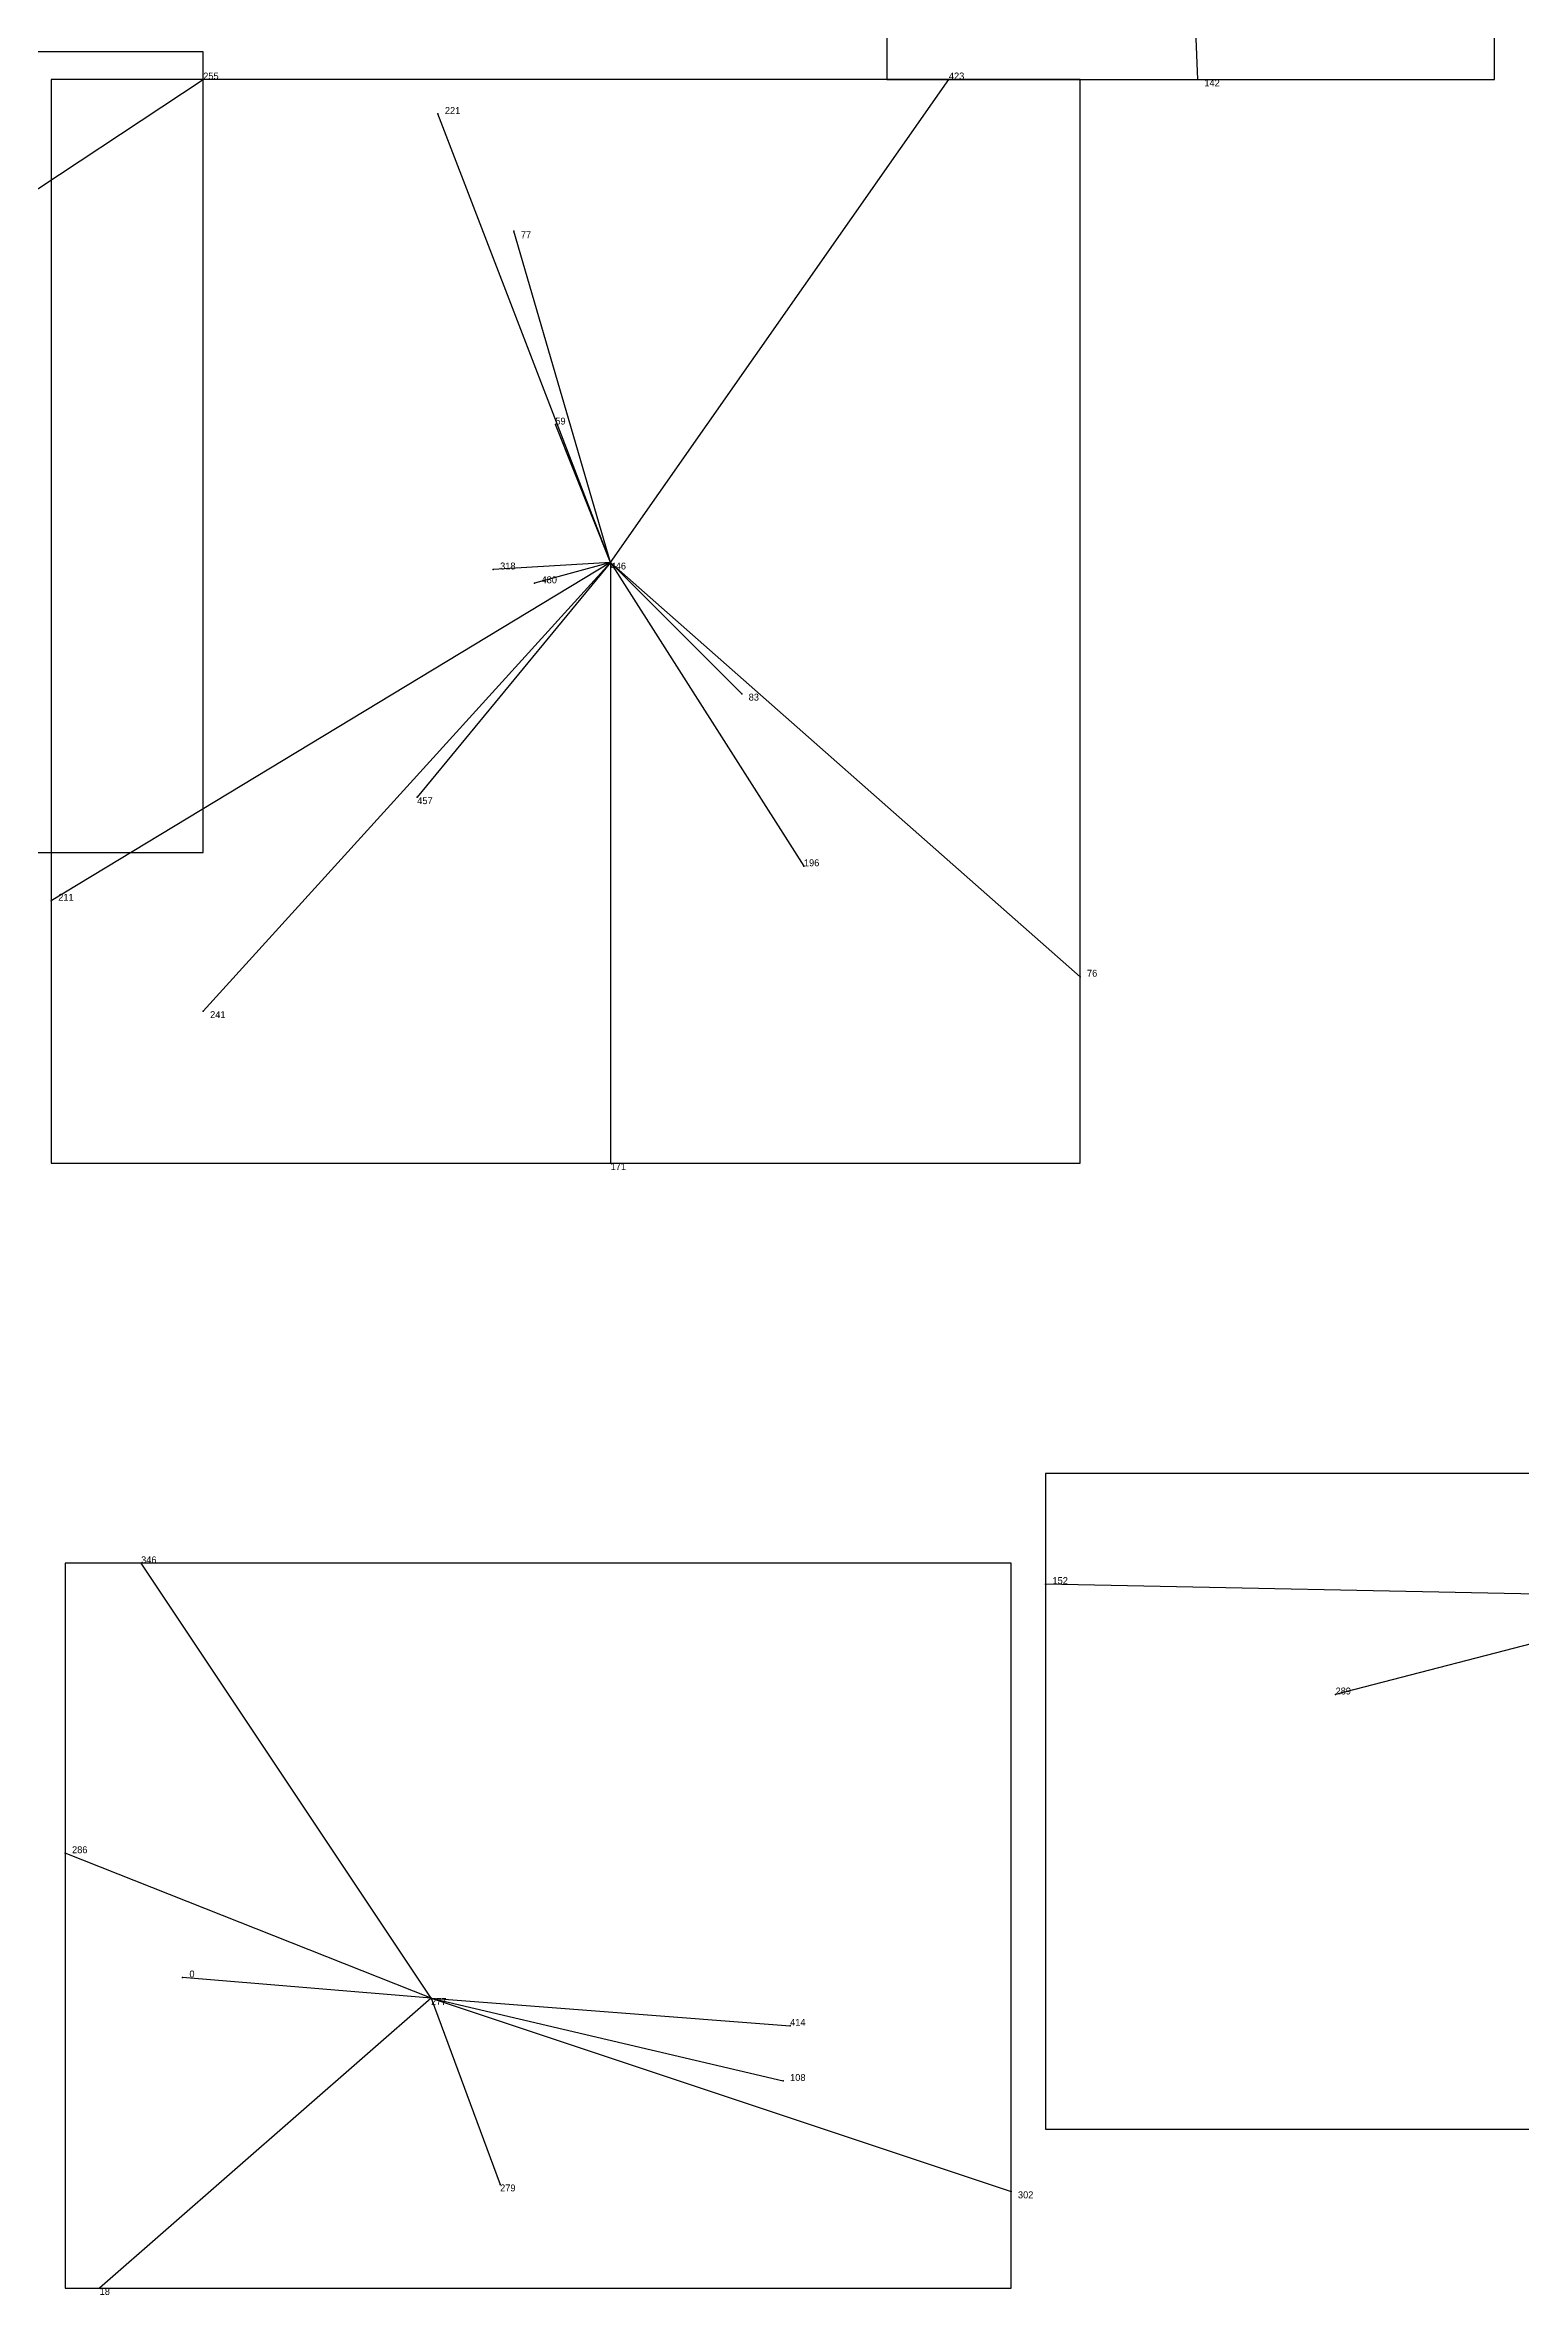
# Model space of a CAD drawing. Extents: x 0 to 1, y 0 to 1.
# Drawn here: x 0.4751 to 0.689, y 0.005 to 0.331 of the extents above; entities that cross this region are included whole.
import ezdxf

# ---------------------------------------------------------------- set-up
doc = ezdxf.new("R2010")
doc.units = 0
for name, color, linetype in [('Clients', 3, 'CONTINUOUS'), ('Facilities', 3, 'CONTINUOUS'), ('Facilities_lines', 3, 'CONTINUOUS'), ('Min_max_boxes', 1, 'CONTINUOUS'), ('Normals', 1, 'CONTINUOUS'), ('Source_points', 5, 'CONTINUOUS'), ('Text', 3, 'CONTINUOUS')]:
    doc.layers.add(name, color=color, linetype=linetype)

msp = doc.modelspace()

# ---------------------------------------------------------------- linework, layer by layer
at = {"layer": 'Clients', "color": 5}
for p in [(0.498, 0.326), (0.606, 0.326), (0.642, 0.326), (0.532, 0.321), (0.543, 0.304), (0.549, 0.276), (0.54, 0.255), (0.546, 0.253), (0.576, 0.237), (0.529, 0.222), (0.585, 0.212), (0.476, 0.207), (0.625, 0.196), (0.498, 0.191), (0.557, 0.169), (0.489, 0.111), (0.62, 0.108), (0.662, 0.092), (0.478, 0.069), (0.495, 0.051), (0.583, 0.044), (0.582, 0.036), (0.541, 0.021), (0.615, 0.02), (0.483, 0.006)]:
    msp.add_point(p, dxfattribs=at)
at = {"layer": 'Facilities', "color": 3}
for p in [(0.557, 0.256), (0.531, 0.048)]:
    msp.add_point(p, dxfattribs=at)
at = {"layer": 'Facilities_lines', "color": 3}
for p, q in [((0.639, 0.402), (0.642, 0.326)), ((0.433, 0.283), (0.498, 0.326)), ((0.557, 0.256), (0.606, 0.326)), ((0.557, 0.256), (0.532, 0.321)), ((0.557, 0.256), (0.543, 0.304)), ((0.557, 0.256), (0.549, 0.276)), ((0.557, 0.256), (0.476, 0.207)), ((0.557, 0.256), (0.498, 0.191)), ((0.557, 0.256), (0.529, 0.222)), ((0.557, 0.256), (0.54, 0.255)), ((0.557, 0.256), (0.546, 0.253)), ((0.557, 0.256), (0.625, 0.196)), ((0.557, 0.256), (0.576, 0.237)), ((0.557, 0.256), (0.557, 0.169)), ((0.557, 0.256), (0.585, 0.212)), ((0.531, 0.048), (0.489, 0.111)), ((0.716, 0.106), (0.62, 0.108)), ((0.716, 0.106), (0.662, 0.092)), ((0.531, 0.048), (0.478, 0.069)), ((0.531, 0.048), (0.495, 0.051)), ((0.531, 0.048), (0.483, 0.006)), ((0.531, 0.048), (0.582, 0.036)), ((0.531, 0.048), (0.541, 0.021)), ((0.531, 0.048), (0.615, 0.02)), ((0.531, 0.048), (0.583, 0.044))]:
    msp.add_line(p, q, dxfattribs=at)
at = {"layer": 'Min_max_boxes', "color": 1}
for p, q in [((0.597, 0.467), (0.597, 0.326)), ((0.597, 0.467), (0.597, 0.326)), ((0.685, 0.326), (0.685, 0.467)), ((0.685, 0.326), (0.685, 0.467)), ((0.498, 0.33), (0.342, 0.33)), ((0.498, 0.33), (0.342, 0.33)), ((0.498, 0.214), (0.498, 0.33)), ((0.498, 0.214), (0.498, 0.33)), ((0.498, 0.33), (0.498, 0.33)), ((0.625, 0.326), (0.476, 0.326)), ((0.476, 0.326), (0.476, 0.169)), ((0.625, 0.326), (0.476, 0.326)), ((0.476, 0.326), (0.476, 0.169)), ((0.476, 0.326), (0.476, 0.326)), ((0.597, 0.326), (0.685, 0.326)), ((0.597, 0.326), (0.685, 0.326)), ((0.597, 0.326), (0.597, 0.326)), ((0.625, 0.169), (0.625, 0.326)), ((0.625, 0.169), (0.625, 0.326)), ((0.625, 0.326), (0.625, 0.326)), ((0.685, 0.326), (0.685, 0.326)), ((0.342, 0.214), (0.498, 0.214)), ((0.342, 0.214), (0.498, 0.214)), ((0.498, 0.214), (0.498, 0.214)), ((0.476, 0.169), (0.625, 0.169)), ((0.476, 0.169), (0.625, 0.169)), ((0.476, 0.169), (0.476, 0.169)), ((0.625, 0.169), (0.625, 0.169)), ((0.757, 0.124), (0.62, 0.124)), ((0.62, 0.124), (0.62, 0.029)), ((0.757, 0.124), (0.62, 0.124)), ((0.62, 0.124), (0.62, 0.029)), ((0.62, 0.124), (0.62, 0.124)), ((0.615, 0.111), (0.478, 0.111)), ((0.478, 0.111), (0.478, 0.006)), ((0.615, 0.111), (0.478, 0.111)), ((0.478, 0.111), (0.478, 0.006)), ((0.478, 0.111), (0.478, 0.111)), ((0.615, 0.006), (0.615, 0.111)), ((0.615, 0.006), (0.615, 0.111)), ((0.615, 0.111), (0.615, 0.111)), ((0.62, 0.029), (0.757, 0.029)), ((0.62, 0.029), (0.757, 0.029)), ((0.62, 0.029), (0.62, 0.029)), ((0.478, 0.006), (0.615, 0.006)), ((0.478, 0.006), (0.615, 0.006)), ((0.478, 0.006), (0.478, 0.006)), ((0.615, 0.006), (0.615, 0.006))]:
    msp.add_line(p, q, dxfattribs=at)
at = {"layer": 'Normals', "color": 1}
for p, q in [((0.498, 0.326), (0.498, 0.326, 0.1)), ((0.606, 0.326), (0.606, 0.326, 0.1)), ((0.642, 0.326), (0.642, 0.326, 0.1)), ((0.532, 0.321), (0.532, 0.321, 0.1)), ((0.543, 0.304), (0.543, 0.304, 0.1)), ((0.549, 0.276), (0.549, 0.276, 0.1)), ((0.54, 0.255), (0.54, 0.255, 0.1)), ((0.557, 0.256), (0.557, 0.256, 0.1)), ((0.546, 0.253), (0.546, 0.253, 0.1)), ((0.576, 0.237), (0.576, 0.237, 0.1)), ((0.529, 0.222), (0.529, 0.222, 0.1)), ((0.585, 0.212), (0.585, 0.212, 0.1)), ((0.476, 0.207), (0.476, 0.207, 0.1)), ((0.625, 0.196), (0.625, 0.196, 0.1)), ((0.498, 0.191), (0.498, 0.191, 0.1)), ((0.557, 0.169), (0.557, 0.169, 0.1)), ((0.489, 0.111), (0.489, 0.111, 0.1)), ((0.62, 0.108), (0.62, 0.108, 0.1)), ((0.662, 0.092), (0.662, 0.092, 0.1)), ((0.478, 0.069), (0.478, 0.069, 0.1)), ((0.495, 0.051), (0.495, 0.051, 0.1)), ((0.531, 0.048), (0.531, 0.048, 0.1)), ((0.583, 0.044), (0.583, 0.044, 0.1)), ((0.582, 0.036), (0.582, 0.036, 0.1)), ((0.541, 0.021), (0.541, 0.021, 0.1)), ((0.615, 0.02), (0.615, 0.02, 0.1)), ((0.483, 0.006), (0.483, 0.006, 0.1))]:
    msp.add_line(p, q, dxfattribs=at)
at = {"layer": 'Source_points', "color": 5}
for p in [(0.498, 0.326), (0.606, 0.326), (0.642, 0.326), (0.532, 0.321), (0.543, 0.304), (0.549, 0.276), (0.54, 0.255), (0.557, 0.256), (0.546, 0.253), (0.576, 0.237), (0.529, 0.222), (0.585, 0.212), (0.476, 0.207), (0.625, 0.196), (0.498, 0.191), (0.557, 0.169), (0.489, 0.111), (0.62, 0.108), (0.662, 0.092), (0.478, 0.069), (0.495, 0.051), (0.531, 0.048), (0.583, 0.044), (0.582, 0.036), (0.541, 0.021), (0.615, 0.02), (0.483, 0.006)]:
    msp.add_point(p, dxfattribs=at)

# ---------------------------------------------------------------- texts
at = {"layer": 'Text', "color": 3}
for s, p in [('255', (0.498, 0.326)), ('423', (0.606, 0.326)), ('142', (0.643, 0.325)), ('221', (0.533, 0.321)), ('77', (0.544, 0.303)), ('59', (0.549, 0.276)), ('318', (0.541, 0.255)), ('446', (0.557, 0.255)), ('480', (0.547, 0.253)), ('83', (0.577, 0.236)), ('457', (0.529, 0.221)), ('196', (0.585, 0.212)), ('211', (0.477, 0.207)), ('76', (0.626, 0.196)), ('241', (0.499, 0.19)), ('171', (0.557, 0.168)), ('346', (0.489, 0.111)), ('152', (0.621, 0.108)), ('289', (0.662, 0.092)), ('286', (0.479, 0.069)), ('0', (0.496, 0.051)), ('277', (0.531, 0.047)), ('414', (0.583, 0.044)), ('108', (0.583, 0.036)), ('279', (0.541, 0.02)), ('302', (0.616, 0.019)), ('18', (0.483, 0.005))]:
    msp.add_text(s, height=0.001, dxfattribs=at).set_placement(p)

doc.saveas('drawing.dxf')
